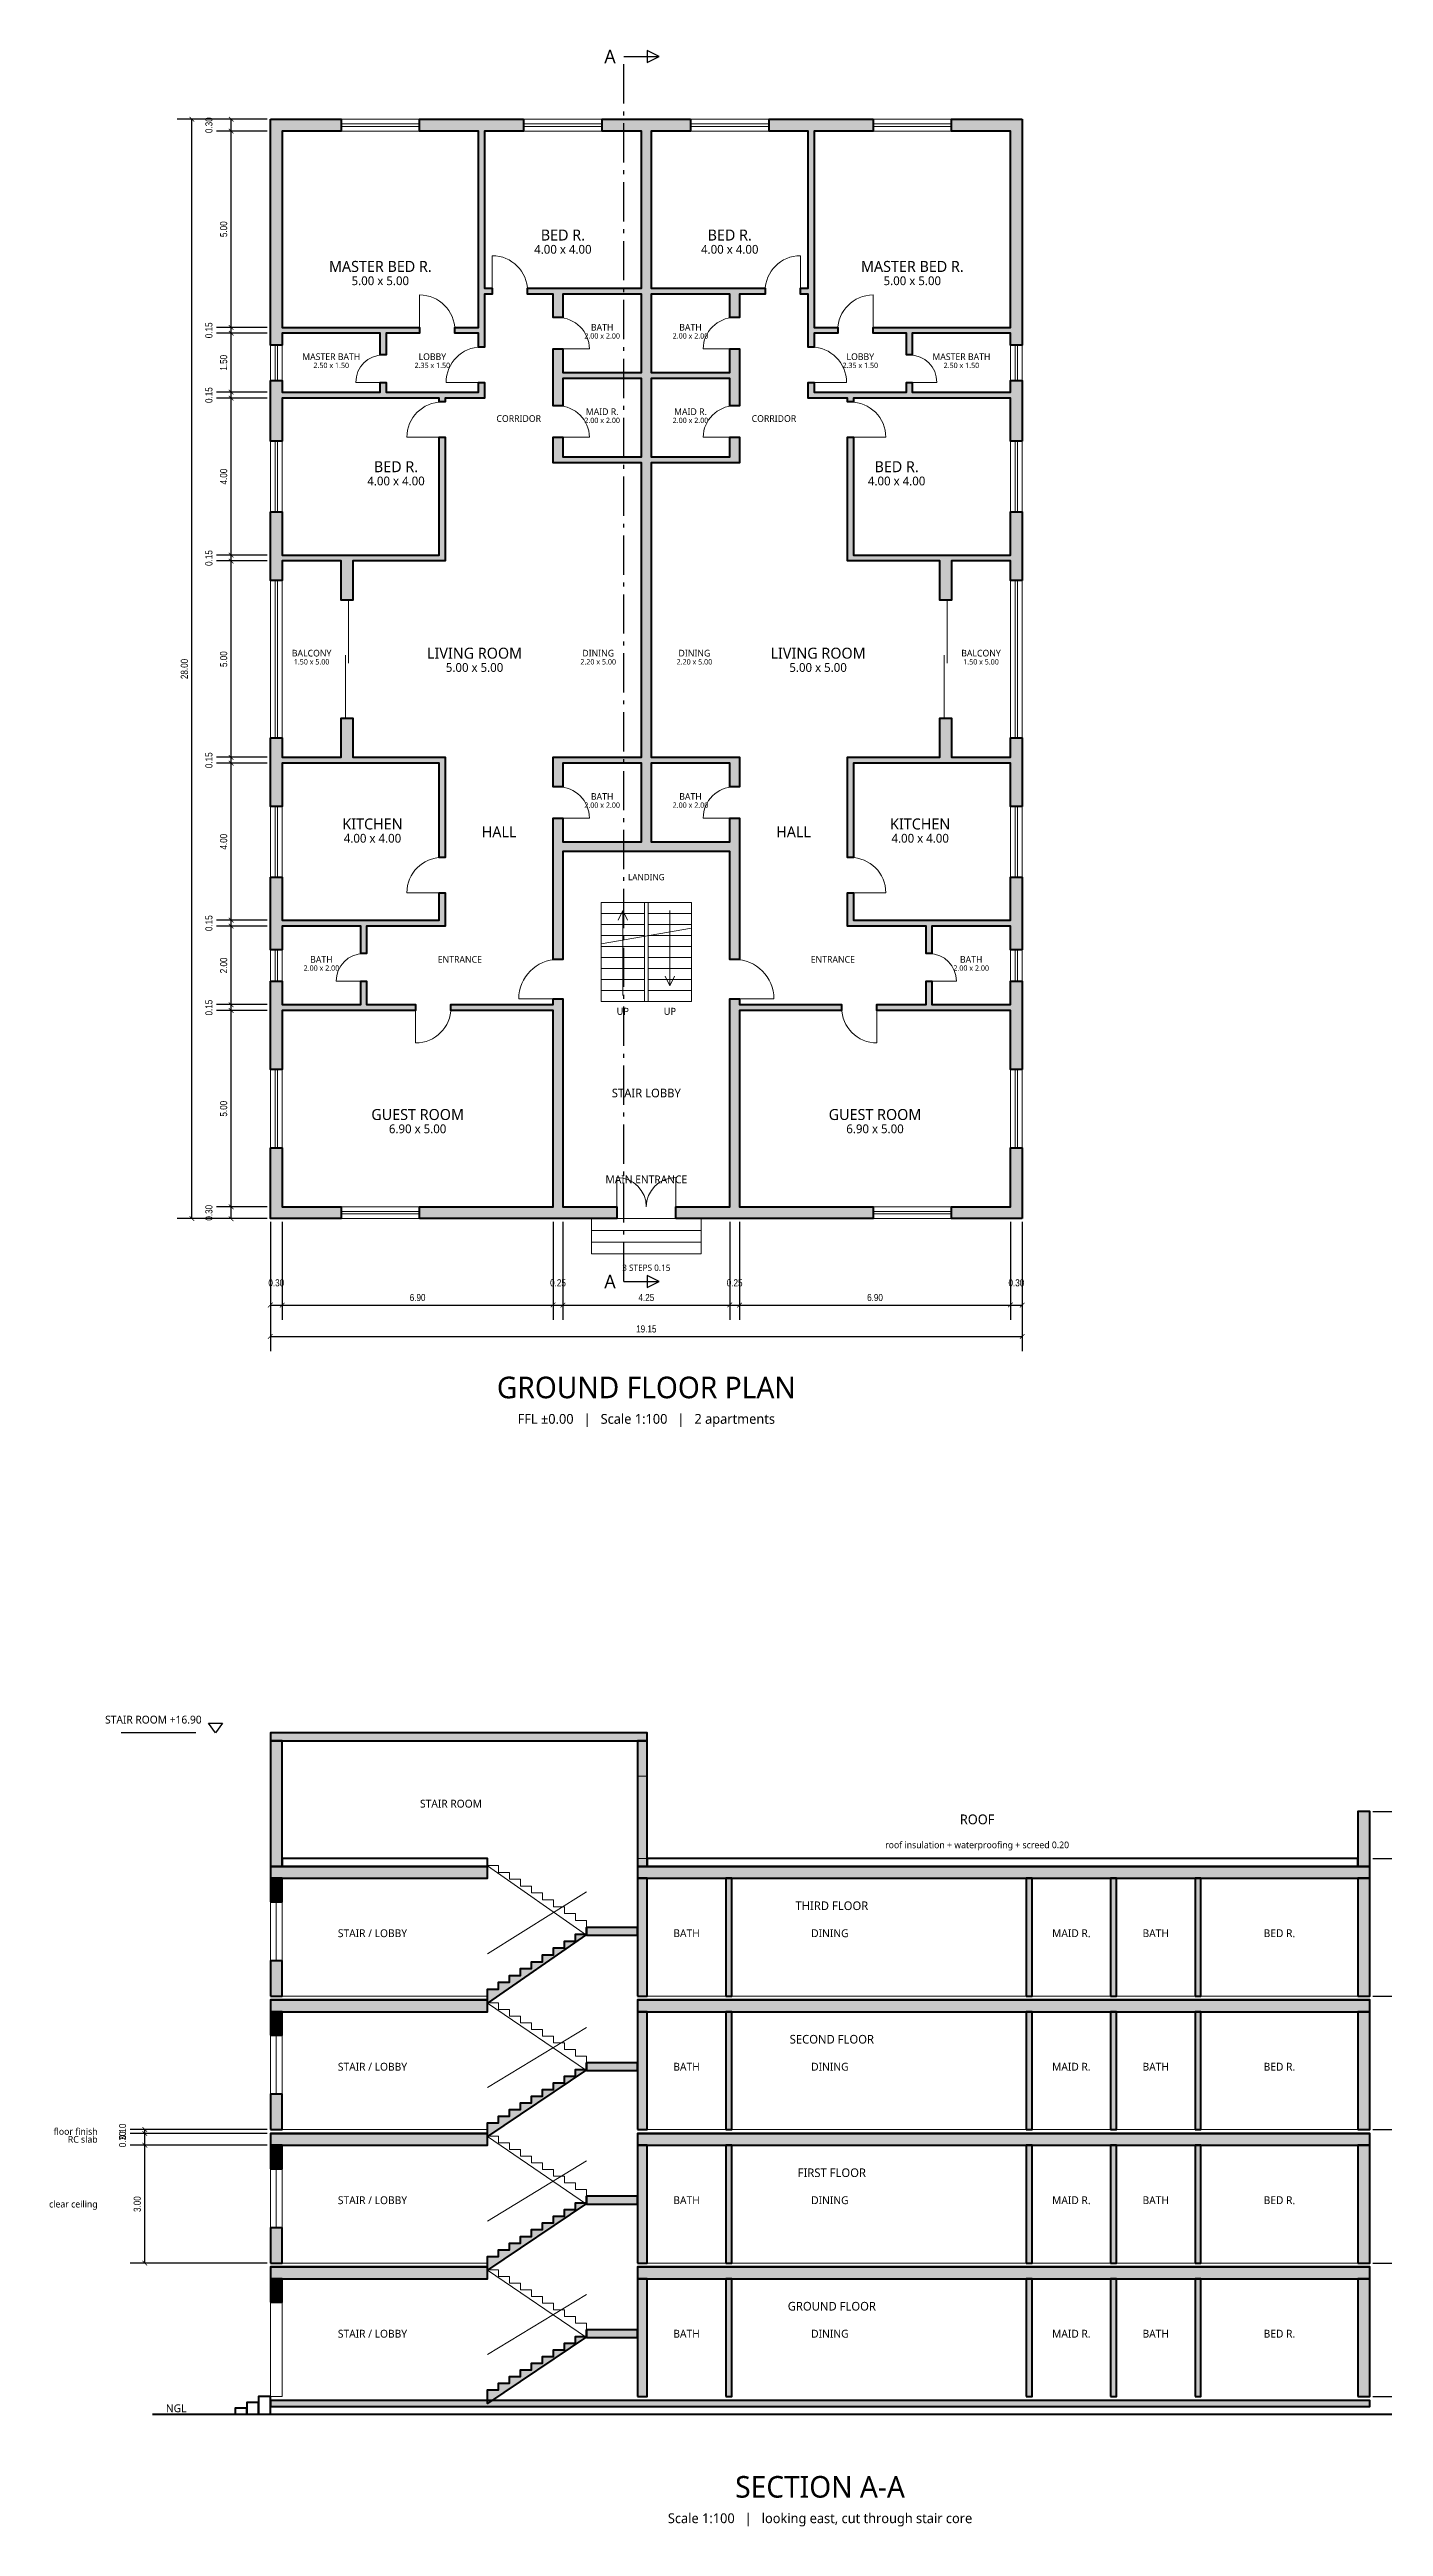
# Model space of a CAD drawing. Header units: metres. Extents: x -6 to 147, y -34 to 30.
# Drawn here: x -5.6 to 28.4, y -33.3 to 29.8 of the extents above; entities that cross this region are included whole.
import ezdxf
from ezdxf.enums import TextEntityAlignment as Align

# ---------------------------------------------------------------- set-up
doc = ezdxf.new("R2010")
doc.units = ezdxf.units.M
doc.linetypes.add('CENTER2', pattern=[1.4, 1, -0.2, 0, -0.2])
for name, color, linetype, lineweight in [('A-ANNO-DIMS', 1, 'Continuous', 18), ('A-ANNO-SYMB', 1, 'Continuous', 25), ('A-DOOR', 3, 'Continuous', 18), ('A-ELEV-GRND', 7, 'Continuous', 70), ('A-FLOR-STRS', 6, 'Continuous', 18), ('A-GLAZ', 4, 'Continuous', 18), ('A-SECT-BEYOND', 8, 'Continuous', 13), ('A-SECT-CUT', 7, 'Continuous', 50), ('A-WALL', 7, 'Continuous', 50), ('A-WALL-PATT', 8, 'Continuous', 0)]:
    doc.layers.add(name, color=color, linetype=linetype, lineweight=lineweight)
doc.layers.add('A-ANNO-LEVL', color=5, linetype='Continuous', lineweight=18, true_color=0x000000)
doc.layers.add('A-ANNO-TEXT', color=7, linetype='Continuous', lineweight=25, true_color=0x000000)
doc.styles.add('OpenSans', font='OpenSans-Regular.ttf')
doc.styles.add('OpenSansCondensed-Light', font='OpenSansCondensed-Light.ttf')
doc.dimstyles.new('EZDXF', dxfattribs={"dimtxt": 0.25, "dimasz": 0.175, "dimexe": 0.375, "dimexo": 0.125, "dimgap": 0.1, "dimtad": 1, "dimlfac": 100, "dimzin": 12, "dimdsep": 46, "dimtxsty": 'OpenSansCondensed-Light', "dimblk": 'ARCHTICK', "dimcen": 2.5, "dimazin": 3, "dimtfac": 0.5, "dimtmove": 2, "dimatfit": 3})

# ---------------------------------------------------------------- blocks, each defined once
blk = doc.blocks.new('_ARCHTICK')
at = {"color": 0, "linetype": 'BYBLOCK', "const_width": 0.15}
blk.add_lwpolyline([(-0.5, -0.5), (0.5, 0.5)], dxfattribs=at)

msp = doc.modelspace()

# ---------------------------------------------------------------- hatches: boundary and pattern name
at = {"layer": 'A-WALL-PATT'}
for points in [[(0, 28), (1.8, 28), (1.8, 27.7), (0.3, 27.7), (0.3, 22.7), (3.8, 22.7), (3.8, 22.55), (2.95, 22.55), (2.95, 22), (2.8, 22), (2.8, 22.55), (0.3, 22.55), (0.3, 22.25), (0, 22.25), (0, 28)], [(6.45, 28), (6.45, 27.7), (5.45, 27.7), (5.45, 23.7), (5.65, 23.7), (5.65, 23.55), (5.45, 23.55), (5.45, 22.2), (5.3, 22.2), (5.3, 22.55), (4.7, 22.55), (4.7, 22.7), (5.3, 22.7), (5.3, 27.7), (3.8, 27.7), (3.8, 28), (6.45, 28)], [(10.7, 28), (10.7, 27.7), (9.7, 27.7), (9.7, 23.7), (12.6, 23.7), (12.6, 23.55), (11.95, 23.55), (11.95, 22.95), (11.7, 22.95), (11.7, 23.55), (9.7, 23.55), (9.7, 21.55), (11.7, 21.55), (11.7, 22.15), (11.95, 22.15), (11.95, 20.7), (11.7, 20.7), (11.7, 21.4), (9.7, 21.4), (9.7, 19.4), (11.7, 19.4), (11.7, 19.9), (11.95, 19.9), (11.95, 19.25), (11.7, 19.25), (11.65, 19.25), (9.7, 19.25), (9.7, 16.95), (9.7, 16.9), (9.7, 16.75), (9.7, 16.7), (9.7, 11.75), (11.85, 11.75), (11.9, 11.75), (11.95, 11.75), (11.95, 11.6), (11.95, 11.55), (11.95, 11), (11.7, 11), (11.7, 11.6), (9.7, 11.6), (9.7, 9.6), (11.7, 9.6), (11.7, 10.2), (11.95, 10.2), (11.95, 7.65), (11.95, 7.6), (11.95, 7.45), (11.95, 7.4), (11.95, 6.6), (11.7, 6.6), (11.7, 9.35), (7.45, 9.35), (7.45, 6.6), (7.2, 6.6), (7.2, 7.4), (7.2, 7.45), (7.2, 7.6), (7.2, 7.65), (7.2, 10.2), (7.45, 10.2), (7.45, 9.6), (9.45, 9.6), (9.45, 11.6), (7.45, 11.6), (7.45, 11), (7.2, 11), (7.2, 11.55), (7.2, 11.6), (7.2, 11.75), (7.25, 11.75), (7.3, 11.75), (9.45, 11.75), (9.45, 16.7), (9.45, 16.75), (9.45, 16.9), (9.45, 16.95), (9.45, 19.25), (7.5, 19.25), (7.45, 19.25), (7.2, 19.25), (7.2, 19.9), (7.45, 19.9), (7.45, 19.4), (9.45, 19.4), (9.45, 21.4), (7.45, 21.4), (7.45, 20.7), (7.2, 20.7), (7.2, 22.15), (7.45, 22.15), (7.45, 21.55), (9.45, 21.55), (9.45, 23.55), (7.45, 23.55), (7.45, 22.95), (7.2, 22.95), (7.2, 23.55), (6.55, 23.55), (6.55, 23.7), (9.45, 23.7), (9.45, 27.7), (8.45, 27.7), (8.45, 28), (10.7, 28)], [(15.35, 28), (15.35, 27.7), (13.85, 27.7), (13.85, 22.7), (14.45, 22.7), (14.45, 22.55), (13.85, 22.55), (13.85, 22.2), (13.7, 22.2), (13.7, 23.55), (13.5, 23.55), (13.5, 23.7), (13.7, 23.7), (13.7, 27.7), (12.7, 27.7), (12.7, 28), (15.35, 28)], [(19.15, 28), (19.15, 22.25), (18.85, 22.25), (18.85, 22.55), (16.35, 22.55), (16.35, 22), (16.2, 22), (16.2, 22.55), (15.35, 22.55), (15.35, 22.7), (18.85, 22.7), (18.85, 27.7), (17.35, 27.7), (17.35, 28), (19.15, 28)], [(0, 21.35), (0.3, 21.35), (0.3, 21.05), (2.8, 21.05), (2.8, 21.3), (2.95, 21.3), (2.95, 21.05), (5.3, 21.05), (5.3, 21.3), (5.45, 21.3), (5.45, 20.9), (4.45, 20.9), (4.45, 20.8), (4.3, 20.8), (4.3, 20.9), (0.3, 20.9), (0.3, 19.8), (0, 19.8), (0, 21.35)], [(19.15, 19.8), (18.85, 19.8), (18.85, 20.9), (14.85, 20.9), (14.85, 20.8), (14.7, 20.8), (14.7, 20.9), (13.7, 20.9), (13.7, 21.3), (13.85, 21.3), (13.85, 21.05), (16.2, 21.05), (16.2, 21.3), (16.35, 21.3), (16.35, 21.05), (18.85, 21.05), (18.85, 21.35), (19.15, 21.35), (19.15, 19.8)], [(0, 18), (0.3, 18), (0.3, 16.9), (4.3, 16.9), (4.3, 19.9), (4.45, 19.9), (4.45, 16.95), (4.45, 16.9), (4.45, 16.75), (2.1, 16.75), (2.1, 15.75), (1.8, 15.75), (1.8, 16.75), (0.3, 16.75), (0.3, 16.25), (0, 16.25), (0, 18)], [(19.15, 16.25), (18.85, 16.25), (18.85, 16.75), (17.35, 16.75), (17.35, 15.75), (17.05, 15.75), (17.05, 16.75), (14.7, 16.75), (14.7, 16.9), (14.7, 16.95), (14.7, 19.9), (14.85, 19.9), (14.85, 16.9), (18.85, 16.9), (18.85, 18), (19.15, 18), (19.15, 16.25)], [(0, 12.25), (0.3, 12.25), (0.3, 11.75), (1.8, 11.75), (1.8, 12.75), (2.1, 12.75), (2.1, 11.75), (4.45, 11.75), (4.45, 11.6), (4.45, 11.55), (4.45, 9.2), (4.3, 9.2), (4.3, 11.6), (0.3, 11.6), (0.3, 10.5), (0, 10.5), (0, 12.25)], [(19.15, 10.5), (18.85, 10.5), (18.85, 11.6), (14.85, 11.6), (14.85, 9.2), (14.7, 9.2), (14.7, 11.55), (14.7, 11.6), (14.7, 11.75), (17.05, 11.75), (17.05, 12.75), (17.35, 12.75), (17.35, 11.75), (18.85, 11.75), (18.85, 12.25), (19.15, 12.25), (19.15, 10.5)], [(0, 8.7), (0.3, 8.7), (0.3, 7.6), (4.3, 7.6), (4.3, 8.3), (4.45, 8.3), (4.45, 7.65), (4.45, 7.6), (4.45, 7.45), (2.45, 7.45), (2.45, 6.75), (2.3, 6.75), (2.3, 7.45), (0.3, 7.45), (0.3, 6.85), (0, 6.85), (0, 8.7)], [(19.15, 6.85), (18.85, 6.85), (18.85, 7.45), (16.85, 7.45), (16.85, 6.75), (16.7, 6.75), (16.7, 7.45), (14.7, 7.45), (14.7, 7.6), (14.7, 7.65), (14.7, 8.3), (14.85, 8.3), (14.85, 7.6), (18.85, 7.6), (18.85, 8.7), (19.15, 8.7), (19.15, 6.85)], [(0, 6.05), (0.3, 6.05), (0.3, 5.45), (2.3, 5.45), (2.3, 6.05), (2.45, 6.05), (2.45, 5.45), (3.7, 5.45), (3.7, 5.3), (0.3, 5.3), (0.3, 3.8), (0, 3.8), (0, 6.05)], [(19.15, 3.8), (18.85, 3.8), (18.85, 5.3), (15.45, 5.3), (15.45, 5.45), (16.7, 5.45), (16.7, 6.05), (16.85, 6.05), (16.85, 5.45), (18.85, 5.45), (18.85, 6.05), (19.15, 6.05), (19.15, 3.8)], [(3.8, 0), (3.8, 0.3), (7.2, 0.3), (7.2, 5.3), (4.6, 5.3), (4.6, 5.45), (7.2, 5.45), (7.2, 5.6), (7.45, 5.6), (7.45, 0.3), (8.825, 0.3), (8.825, 0), (3.8, 0)], [(10.325, 0), (10.325, 0.3), (11.7, 0.3), (11.7, 5.6), (11.95, 5.6), (11.95, 5.45), (14.55, 5.45), (14.55, 5.3), (11.95, 5.3), (11.95, 0.3), (15.35, 0.3), (15.35, 0), (10.325, 0)], [(0, 1.8), (0.3, 1.8), (0.3, 0.3), (1.8, 0.3), (1.8, 0), (0, 0), (0, 1.8)], [(19.15, 0), (17.35, 0), (17.35, 0.3), (18.85, 0.3), (18.85, 1.8), (19.15, 1.8), (19.15, 0)], [(0, -13.3), (9.6, -13.3), (9.6, -13.1), (0, -13.1)], [(0, -16.5), (0.3, -16.5), (0.3, -13.3), (0, -13.3)], [(9.35, -16.5), (9.6, -16.5), (9.6, -13.3), (9.35, -13.3)], [(27.7, -16.5), (28, -16.5), (28, -15.1), (27.7, -15.1)], [(0, -16.8), (5.53, -16.8), (5.53, -16.5), (0, -16.5)], [(0, -17.4), (0.3, -17.4), (0.3, -16.8), (0, -16.8)], [(9.35, -16.8), (28, -16.8), (28, -16.5), (9.35, -16.5)], [(9.35, -19.8), (9.6, -19.8), (9.6, -16.8), (9.35, -16.8)], [(11.6, -19.8), (11.75, -19.8), (11.75, -16.8), (11.6, -16.8)], [(19.25, -19.8), (19.4, -19.8), (19.4, -16.8), (19.25, -16.8)], [(21.4, -19.8), (21.55, -19.8), (21.55, -16.8), (21.4, -16.8)], [(23.55, -19.8), (23.7, -19.8), (23.7, -16.8), (23.55, -16.8)], [(27.7, -19.8), (28, -19.8), (28, -16.8), (27.7, -16.8)], [(5.53, -19.8), (5.53, -19.625), (5.81, -19.625), (5.81, -19.45), (6.09, -19.45), (6.09, -19.275), (6.37, -19.275), (6.37, -19.1), (6.65, -19.1), (6.65, -18.925), (6.93, -18.925), (6.93, -18.75), (7.21, -18.75), (7.21, -18.575), (7.49, -18.575), (7.49, -18.4), (7.77, -18.4), (7.77, -18.225), (8.05, -18.225), (8.05, -18.05), (8.05, -18.05), (8.05, -18.233), (5.53, -19.983)], [(8.05, -18.25), (9.35, -18.25), (9.35, -18.05), (8.05, -18.05)], [(0, -19.8), (0.3, -19.8), (0.3, -18.9), (0, -18.9)], [(0, -20.2), (5.53, -20.2), (5.53, -19.9), (0, -19.9)], [(9.35, -20.2), (28, -20.2), (28, -19.9), (9.35, -19.9)], [(0, -20.8), (0.3, -20.8), (0.3, -20.2), (0, -20.2)], [(9.35, -23.2), (9.6, -23.2), (9.6, -20.2), (9.35, -20.2)], [(11.6, -23.2), (11.75, -23.2), (11.75, -20.2), (11.6, -20.2)], [(19.25, -23.2), (19.4, -23.2), (19.4, -20.2), (19.25, -20.2)], [(21.4, -23.2), (21.55, -23.2), (21.55, -20.2), (21.4, -20.2)], [(23.55, -23.2), (23.7, -23.2), (23.7, -20.2), (23.55, -20.2)], [(27.7, -23.2), (28, -23.2), (28, -20.2), (27.7, -20.2)], [(5.53, -23.2), (5.53, -23.03), (5.81, -23.03), (5.81, -22.86), (6.09, -22.86), (6.09, -22.69), (6.37, -22.69), (6.37, -22.52), (6.65, -22.52), (6.65, -22.35), (6.93, -22.35), (6.93, -22.18), (7.21, -22.18), (7.21, -22.01), (7.49, -22.01), (7.49, -21.84), (7.77, -21.84), (7.77, -21.67), (8.05, -21.67), (8.05, -21.5), (8.05, -21.5), (8.05, -21.681), (5.53, -23.381)], [(8.05, -21.7), (9.35, -21.7), (9.35, -21.5), (8.05, -21.5)], [(0, -23.2), (0.3, -23.2), (0.3, -22.3), (0, -22.3)], [(0, -23.6), (5.53, -23.6), (5.53, -23.3), (0, -23.3)], [(9.35, -23.6), (28, -23.6), (28, -23.3), (9.35, -23.3)], [(0, -24.2), (0.3, -24.2), (0.3, -23.6), (0, -23.6)], [(9.35, -26.6), (9.6, -26.6), (9.6, -23.6), (9.35, -23.6)], [(11.6, -26.6), (11.75, -26.6), (11.75, -23.6), (11.6, -23.6)], [(19.25, -26.6), (19.4, -26.6), (19.4, -23.6), (19.25, -23.6)], [(21.4, -26.6), (21.55, -26.6), (21.55, -23.6), (21.4, -23.6)], [(23.55, -26.6), (23.7, -26.6), (23.7, -23.6), (23.55, -23.6)], [(27.7, -26.6), (28, -26.6), (28, -23.6), (27.7, -23.6)], [(5.53, -26.6), (5.53, -26.43), (5.81, -26.43), (5.81, -26.26), (6.09, -26.26), (6.09, -26.09), (6.37, -26.09), (6.37, -25.92), (6.65, -25.92), (6.65, -25.75), (6.93, -25.75), (6.93, -25.58), (7.21, -25.58), (7.21, -25.41), (7.49, -25.41), (7.49, -25.24), (7.77, -25.24), (7.77, -25.07), (8.05, -25.07), (8.05, -24.9), (8.05, -24.9), (8.05, -25.081), (5.53, -26.781)], [(8.05, -25.1), (9.35, -25.1), (9.35, -24.9), (8.05, -24.9)], [(0, -26.6), (0.3, -26.6), (0.3, -25.7), (0, -25.7)], [(0, -27), (5.53, -27), (5.53, -26.7), (0, -26.7)], [(0, -27.6), (0.3, -27.6), (0.3, -27), (0, -27)], [(9.35, -27), (28, -27), (28, -26.7), (9.35, -26.7)], [(9.35, -30), (9.6, -30), (9.6, -27), (9.35, -27)], [(11.6, -30), (11.75, -30), (11.75, -27), (11.6, -27)], [(19.25, -30), (19.4, -30), (19.4, -27), (19.25, -27)], [(21.4, -30), (21.55, -30), (21.55, -27), (21.4, -27)], [(23.55, -30), (23.7, -30), (23.7, -27), (23.55, -27)], [(27.7, -30), (28, -30), (28, -27), (27.7, -27)], [(5.53, -30), (5.53, -29.83), (5.81, -29.83), (5.81, -29.66), (6.09, -29.66), (6.09, -29.49), (6.37, -29.49), (6.37, -29.32), (6.65, -29.32), (6.65, -29.15), (6.93, -29.15), (6.93, -28.98), (7.21, -28.98), (7.21, -28.81), (7.49, -28.81), (7.49, -28.64), (7.77, -28.64), (7.77, -28.47), (8.05, -28.47), (8.05, -28.3), (8.05, -28.3), (8.05, -28.481), (5.53, -30.181)], [(8.05, -28.5), (9.35, -28.5), (9.35, -28.3), (8.05, -28.3)], [(0, -30.25), (28, -30.25), (28, -30.1), (0, -30.1)]]:
    msp.add_hatch(color=8, dxfattribs=at).paths.add_polyline_path(points)

# ---------------------------------------------------------------- linework, layer by layer
at = {"layer": 'A-ANNO-SYMB', "linetype": 'CENTER2'}
msp.add_line((9, -1.6), (9, 29.6), dxfattribs=at)
at = {"layer": 'A-ANNO-SYMB'}
msp.add_line((-1.9, -13.1), (-3.8, -13.1), dxfattribs=at)
for points in [[(9.9, 29.6), (9.6, 29.75), (9.6, 29.45)], [(9.9, -1.6), (9.6, -1.45), (9.6, -1.75)], [(-1.4, -13.1), (-1.58, -12.85), (-1.22, -12.85)]]:
    msp.add_lwpolyline(points, close=True, dxfattribs=at)
for points in [[(9, 29.6), (9.9, 29.6)], [(9, -1.6), (9.9, -1.6)]]:
    msp.add_lwpolyline(points, dxfattribs=at)
at = {"layer": 'A-DOOR'}
for p, q in [((5.65, 23.625), (5.65, 24.525)), ((13.5, 23.625), (13.5, 24.525)), ((3.8, 22.625), (3.8, 23.525)), ((15.35, 22.625), (15.35, 23.525)), ((7.325, 22.15), (8.125, 22.15)), ((11.825, 22.15), (11.025, 22.15)), ((2.875, 21.3), (2.175, 21.3)), ((5.375, 21.3), (4.475, 21.3)), ((13.775, 21.3), (14.675, 21.3)), ((16.275, 21.3), (16.975, 21.3)), ((4.375, 19.9), (3.475, 19.9)), ((7.325, 19.9), (8.125, 19.9)), ((11.825, 19.9), (11.025, 19.9)), ((14.775, 19.9), (15.675, 19.9)), ((1.99, 14.15), (1.99, 15.75)), ((17.24, 14.15), (17.24, 15.75)), ((1.91, 12.75), (1.91, 14.35)), ((17.16, 12.75), (17.16, 14.35)), ((7.325, 10.2), (8.125, 10.2)), ((11.825, 10.2), (11.025, 10.2)), ((4.375, 8.3), (3.475, 8.3)), ((14.775, 8.3), (15.675, 8.3)), ((2.375, 6.05), (1.675, 6.05)), ((16.775, 6.05), (17.475, 6.05)), ((3.7, 5.375), (3.7, 4.475)), ((7.325, 5.6), (6.325, 5.6)), ((11.825, 5.6), (12.825, 5.6)), ((15.45, 5.375), (15.45, 4.475)), ((8.825, 0.3), (8.825, 1.05)), ((10.325, 0.3), (10.325, 1.05))]:
    msp.add_line(p, q, dxfattribs=at)
for points in [[(9.35, -16.3), (9.6, -16.3), (9.6, -14.2), (9.35, -14.2)], [(0, -30), (0.3, -30), (0.3, -27.6), (0, -27.6)]]:
    msp.add_lwpolyline(points, close=True, dxfattribs=at)
for centre, radius, start, end in [((5.65, 23.625), 0.9, 0, 90), ((13.5, 23.625), 0.9, 90, 180), ((3.8, 22.625), 0.9, 0, 90), ((15.35, 22.625), 0.9, 90, 180), ((7.325, 22.15), 0.8, 0, 90), ((11.825, 22.15), 0.8, 90, 180), ((5.375, 21.3), 0.9, 90, 180), ((13.775, 21.3), 0.9, 0, 90), ((2.875, 21.3), 0.7, 90, 180), ((16.275, 21.3), 0.7, 0, 90), ((4.375, 19.9), 0.9, 90, 180), ((7.325, 19.9), 0.8, 0, 90), ((11.825, 19.9), 0.8, 90, 180), ((14.775, 19.9), 0.9, 0, 90), ((7.325, 10.2), 0.8, 0, 90), ((11.825, 10.2), 0.8, 90, 180), ((4.375, 8.3), 0.9, 90, 180), ((14.775, 8.3), 0.9, 0, 90), ((2.375, 6.05), 0.7, 90, 180), ((7.325, 5.6), 1, 90, 180), ((11.825, 5.6), 1, 0, 90), ((16.775, 6.05), 0.7, 0, 90), ((3.7, 5.375), 0.9, 270, 0), ((15.45, 5.375), 0.9, 180, 270), ((8.825, 0.3), 0.75, 0, 90), ((10.325, 0.3), 0.75, 90, 180)]:
    msp.add_arc(centre, radius, start, end, dxfattribs=at)
at = {"layer": 'A-ELEV-GRND'}
msp.add_line((-3, -30.45), (31, -30.45), dxfattribs=at)
at = {"layer": 'A-FLOR-STRS'}
for p, q in [((8.425, 8.05), (9.525, 8.05)), ((8.425, 8.05), (10.725, 8.05)), ((8.425, 7.77), (9.525, 7.77)), ((8.975, 5.68), (8.975, 7.85)), ((9.625, 8.05), (10.725, 8.05)), ((9.625, 7.77), (10.725, 7.77)), ((10.175, 7.85), (10.175, 5.93)), ((8.425, 7.49), (9.525, 7.49)), ((8.425, 7), (10.725, 7.4)), ((8.425, 7.21), (9.525, 7.21)), ((9.625, 7.49), (10.725, 7.49)), ((9.625, 7.21), (10.725, 7.21)), ((8.425, 6.93), (9.525, 6.93)), ((8.425, 6.65), (9.525, 6.65)), ((8.425, 6.37), (9.525, 6.37)), ((9.625, 6.93), (10.725, 6.93)), ((9.625, 6.65), (10.725, 6.65)), ((9.625, 6.37), (10.725, 6.37)), ((8.425, 6.09), (9.525, 6.09)), ((8.425, 5.81), (9.525, 5.81)), ((9.625, 6.09), (10.725, 6.09)), ((9.625, 5.81), (10.725, 5.81)), ((8.425, 5.53), (9.525, 5.53)), ((9.625, 5.53), (10.725, 5.53)), ((8.175, 0), (10.975, 0)), ((8.175, 0), (8.175, -0.9)), ((10.975, 0), (10.975, -0.9)), ((8.175, -0.3), (10.975, -0.3)), ((8.175, -0.6), (10.975, -0.6)), ((8.175, -0.9), (10.975, -0.9))]:
    msp.add_line(p, q, dxfattribs=at)
for points in [[(8.425, 5.53), (9.525, 5.53), (9.525, 8.05), (8.425, 8.05)], [(9.525, 5.53), (9.625, 5.53), (9.625, 8.05), (9.525, 8.05)], [(9.625, 5.53), (10.725, 5.53), (10.725, 8.05), (9.625, 8.05)]]:
    msp.add_lwpolyline(points, close=True, dxfattribs=at)
for points in [[(8.855, 7.6), (8.975, 7.85), (9.095, 7.6)], [(10.055, 6.18), (10.175, 5.93), (10.295, 6.18)]]:
    msp.add_lwpolyline(points, dxfattribs=at)
at = {"layer": 'A-GLAZ'}
for p, q in [((1.8, 27.88), (3.8, 27.88)), ((1.8, 27.82), (3.8, 27.82)), ((6.45, 27.88), (8.45, 27.88)), ((6.45, 27.82), (8.45, 27.82)), ((10.7, 27.88), (12.7, 27.88)), ((10.7, 27.82), (12.7, 27.82)), ((15.35, 27.88), (17.35, 27.88)), ((15.35, 27.82), (17.35, 27.82)), ((0.12, 21.35), (0.12, 22.25)), ((0.18, 21.35), (0.18, 22.25)), ((18.97, 21.35), (18.97, 22.25)), ((19.03, 21.35), (19.03, 22.25)), ((0.12, 18), (0.12, 19.8)), ((0.18, 18), (0.18, 19.8)), ((18.97, 18), (18.97, 19.8)), ((19.03, 18), (19.03, 19.8)), ((0.12, 12.25), (0.12, 16.25)), ((0.18, 12.25), (0.18, 16.25)), ((18.97, 12.25), (18.97, 16.25)), ((19.03, 12.25), (19.03, 16.25)), ((0.12, 8.7), (0.12, 10.5)), ((0.18, 8.7), (0.18, 10.5)), ((18.97, 8.7), (18.97, 10.5)), ((19.03, 8.7), (19.03, 10.5)), ((0.12, 6.05), (0.12, 6.85)), ((0.18, 6.05), (0.18, 6.85)), ((18.97, 6.05), (18.97, 6.85)), ((19.03, 6.05), (19.03, 6.85)), ((0.12, 1.8), (0.12, 3.8)), ((0.18, 1.8), (0.18, 3.8)), ((18.97, 1.8), (18.97, 3.8)), ((19.03, 1.8), (19.03, 3.8)), ((1.8, 0.18), (3.8, 0.18)), ((1.8, 0.12), (3.8, 0.12)), ((15.35, 0.18), (17.35, 0.18)), ((15.35, 0.12), (17.35, 0.12)), ((0.15, -18.9), (0.15, -17.4)), ((0.15, -22.3), (0.15, -20.8)), ((0.15, -25.7), (0.15, -24.2))]:
    msp.add_line(p, q, dxfattribs=at)
for points in [[(1.8, 27.7), (3.8, 27.7), (3.8, 28), (1.8, 28)], [(6.45, 27.7), (8.45, 27.7), (8.45, 28), (6.45, 28)], [(10.7, 27.7), (12.7, 27.7), (12.7, 28), (10.7, 28)], [(15.35, 27.7), (17.35, 27.7), (17.35, 28), (15.35, 28)], [(0, 21.35), (0.3, 21.35), (0.3, 22.25), (0, 22.25)], [(18.85, 21.35), (19.15, 21.35), (19.15, 22.25), (18.85, 22.25)], [(0, 18), (0.3, 18), (0.3, 19.8), (0, 19.8)], [(18.85, 18), (19.15, 18), (19.15, 19.8), (18.85, 19.8)], [(0, 12.25), (0.3, 12.25), (0.3, 16.25), (0, 16.25)], [(18.85, 12.25), (19.15, 12.25), (19.15, 16.25), (18.85, 16.25)], [(0, 8.7), (0.3, 8.7), (0.3, 10.5), (0, 10.5)], [(18.85, 8.7), (19.15, 8.7), (19.15, 10.5), (18.85, 10.5)], [(0, 6.05), (0.3, 6.05), (0.3, 6.85), (0, 6.85)], [(18.85, 6.05), (19.15, 6.05), (19.15, 6.85), (18.85, 6.85)], [(0, 1.8), (0.3, 1.8), (0.3, 3.8), (0, 3.8)], [(18.85, 1.8), (19.15, 1.8), (19.15, 3.8), (18.85, 3.8)], [(1.8, 0), (3.8, 0), (3.8, 0.3), (1.8, 0.3)], [(15.35, 0), (17.35, 0), (17.35, 0.3), (15.35, 0.3)], [(0, -18.9), (0.3, -18.9), (0.3, -17.4), (0, -17.4)], [(0, -22.3), (0.3, -22.3), (0.3, -20.8), (0, -20.8)], [(0, -25.7), (0.3, -25.7), (0.3, -24.2), (0, -24.2)]]:
    msp.add_lwpolyline(points, close=True, dxfattribs=at)
at = {"layer": 'A-SECT-BEYOND'}
for p, q in [((8.05, -18.25), (5.53, -16.483)), ((5.53, -18.725), (8.05, -17.15)), ((0, -19.8), (5.53, -19.8)), ((8.05, -21.7), (5.53, -19.981)), ((9.35, -19.8), (28, -19.8)), ((5.53, -22.13), (8.05, -20.6)), ((0, -23.2), (5.53, -23.2)), ((9.35, -23.2), (28, -23.2)), ((8.05, -25.1), (5.53, -23.381)), ((5.53, -25.53), (8.05, -24)), ((0, -26.6), (5.53, -26.6)), ((8.05, -28.5), (5.53, -26.781)), ((9.35, -26.6), (28, -26.6)), ((5.53, -28.93), (8.05, -27.4))]:
    msp.add_line(p, q, dxfattribs=at)
for points in [[(8.05, -18.05), (8.05, -17.875), (7.77, -17.875), (7.77, -17.7), (7.49, -17.7), (7.49, -17.525), (7.21, -17.525), (7.21, -17.35), (6.93, -17.35), (6.93, -17.175), (6.65, -17.175), (6.65, -17), (6.37, -17), (6.37, -16.825), (6.09, -16.825), (6.09, -16.65), (5.81, -16.65), (5.81, -16.475), (5.53, -16.475), (5.53, -16.3), (5.53, -16.3)], [(8.05, -21.5), (8.05, -21.33), (7.77, -21.33), (7.77, -21.16), (7.49, -21.16), (7.49, -20.99), (7.21, -20.99), (7.21, -20.82), (6.93, -20.82), (6.93, -20.65), (6.65, -20.65), (6.65, -20.48), (6.37, -20.48), (6.37, -20.31), (6.09, -20.31), (6.09, -20.14), (5.81, -20.14), (5.81, -19.97), (5.53, -19.97), (5.53, -19.8), (5.53, -19.8)], [(8.05, -24.9), (8.05, -24.73), (7.77, -24.73), (7.77, -24.56), (7.49, -24.56), (7.49, -24.39), (7.21, -24.39), (7.21, -24.22), (6.93, -24.22), (6.93, -24.05), (6.65, -24.05), (6.65, -23.88), (6.37, -23.88), (6.37, -23.71), (6.09, -23.71), (6.09, -23.54), (5.81, -23.54), (5.81, -23.37), (5.53, -23.37), (5.53, -23.2), (5.53, -23.2)], [(8.05, -28.3), (8.05, -28.13), (7.77, -28.13), (7.77, -27.96), (7.49, -27.96), (7.49, -27.79), (7.21, -27.79), (7.21, -27.62), (6.93, -27.62), (6.93, -27.45), (6.65, -27.45), (6.65, -27.28), (6.37, -27.28), (6.37, -27.11), (6.09, -27.11), (6.09, -26.94), (5.81, -26.94), (5.81, -26.77), (5.53, -26.77), (5.53, -26.6), (5.53, -26.6)]]:
    msp.add_lwpolyline(points, dxfattribs=at)
at = {"layer": 'A-SECT-CUT'}
for p, q in [((0, -19.9), (5.53, -19.9)), ((9.35, -19.9), (28, -19.9)), ((0, -23.3), (5.53, -23.3)), ((9.35, -23.3), (28, -23.3)), ((0, -26.7), (5.53, -26.7)), ((9.35, -26.7), (28, -26.7))]:
    msp.add_line(p, q, dxfattribs=at)
for points in [[(0, -13.3), (9.6, -13.3), (9.6, -13.1), (0, -13.1)], [(0, -16.5), (0.3, -16.5), (0.3, -13.3), (0, -13.3)], [(9.35, -16.5), (9.6, -16.5), (9.6, -13.3), (9.35, -13.3)], [(27.7, -16.5), (28, -16.5), (28, -15.1), (27.7, -15.1)], [(0.3, -16.5), (5.53, -16.5), (5.53, -16.3), (0.3, -16.3)], [(9.6, -16.5), (27.7, -16.5), (27.7, -16.3), (9.6, -16.3)], [(0, -16.8), (5.53, -16.8), (5.53, -16.5), (0, -16.5)], [(0, -17.4), (0.3, -17.4), (0.3, -16.8), (0, -16.8)], [(9.35, -16.8), (28, -16.8), (28, -16.5), (9.35, -16.5)], [(9.35, -19.8), (9.6, -19.8), (9.6, -16.8), (9.35, -16.8)], [(11.6, -19.8), (11.75, -19.8), (11.75, -16.8), (11.6, -16.8)], [(19.25, -19.8), (19.4, -19.8), (19.4, -16.8), (19.25, -16.8)], [(21.4, -19.8), (21.55, -19.8), (21.55, -16.8), (21.4, -16.8)], [(23.55, -19.8), (23.7, -19.8), (23.7, -16.8), (23.55, -16.8)], [(27.7, -19.8), (28, -19.8), (28, -16.8), (27.7, -16.8)], [(5.53, -19.8), (5.53, -19.625), (5.81, -19.625), (5.81, -19.45), (6.09, -19.45), (6.09, -19.275), (6.37, -19.275), (6.37, -19.1), (6.65, -19.1), (6.65, -18.925), (6.93, -18.925), (6.93, -18.75), (7.21, -18.75), (7.21, -18.575), (7.49, -18.575), (7.49, -18.4), (7.77, -18.4), (7.77, -18.225), (8.05, -18.225), (8.05, -18.05), (8.05, -18.05), (8.05, -18.233), (5.53, -19.983)], [(8.05, -18.25), (9.35, -18.25), (9.35, -18.05), (8.05, -18.05)], [(0, -19.8), (0.3, -19.8), (0.3, -18.9), (0, -18.9)], [(0, -20.2), (5.53, -20.2), (5.53, -19.9), (0, -19.9)], [(9.35, -20.2), (28, -20.2), (28, -19.9), (9.35, -19.9)], [(0, -20.8), (0.3, -20.8), (0.3, -20.2), (0, -20.2)], [(9.35, -23.2), (9.6, -23.2), (9.6, -20.2), (9.35, -20.2)], [(11.6, -23.2), (11.75, -23.2), (11.75, -20.2), (11.6, -20.2)], [(19.25, -23.2), (19.4, -23.2), (19.4, -20.2), (19.25, -20.2)], [(21.4, -23.2), (21.55, -23.2), (21.55, -20.2), (21.4, -20.2)], [(23.55, -23.2), (23.7, -23.2), (23.7, -20.2), (23.55, -20.2)], [(27.7, -23.2), (28, -23.2), (28, -20.2), (27.7, -20.2)], [(5.53, -23.2), (5.53, -23.03), (5.81, -23.03), (5.81, -22.86), (6.09, -22.86), (6.09, -22.69), (6.37, -22.69), (6.37, -22.52), (6.65, -22.52), (6.65, -22.35), (6.93, -22.35), (6.93, -22.18), (7.21, -22.18), (7.21, -22.01), (7.49, -22.01), (7.49, -21.84), (7.77, -21.84), (7.77, -21.67), (8.05, -21.67), (8.05, -21.5), (8.05, -21.5), (8.05, -21.681), (5.53, -23.381)], [(8.05, -21.7), (9.35, -21.7), (9.35, -21.5), (8.05, -21.5)], [(0, -23.2), (0.3, -23.2), (0.3, -22.3), (0, -22.3)], [(0, -23.6), (5.53, -23.6), (5.53, -23.3), (0, -23.3)], [(9.35, -23.6), (28, -23.6), (28, -23.3), (9.35, -23.3)], [(0, -24.2), (0.3, -24.2), (0.3, -23.6), (0, -23.6)], [(9.35, -26.6), (9.6, -26.6), (9.6, -23.6), (9.35, -23.6)], [(11.6, -26.6), (11.75, -26.6), (11.75, -23.6), (11.6, -23.6)], [(19.25, -26.6), (19.4, -26.6), (19.4, -23.6), (19.25, -23.6)], [(21.4, -26.6), (21.55, -26.6), (21.55, -23.6), (21.4, -23.6)], [(23.55, -26.6), (23.7, -26.6), (23.7, -23.6), (23.55, -23.6)], [(27.7, -26.6), (28, -26.6), (28, -23.6), (27.7, -23.6)], [(5.53, -26.6), (5.53, -26.43), (5.81, -26.43), (5.81, -26.26), (6.09, -26.26), (6.09, -26.09), (6.37, -26.09), (6.37, -25.92), (6.65, -25.92), (6.65, -25.75), (6.93, -25.75), (6.93, -25.58), (7.21, -25.58), (7.21, -25.41), (7.49, -25.41), (7.49, -25.24), (7.77, -25.24), (7.77, -25.07), (8.05, -25.07), (8.05, -24.9), (8.05, -24.9), (8.05, -25.081), (5.53, -26.781)], [(8.05, -25.1), (9.35, -25.1), (9.35, -24.9), (8.05, -24.9)], [(0, -26.6), (0.3, -26.6), (0.3, -25.7), (0, -25.7)], [(0, -27), (5.53, -27), (5.53, -26.7), (0, -26.7)], [(0, -27.6), (0.3, -27.6), (0.3, -27), (0, -27)], [(9.35, -27), (28, -27), (28, -26.7), (9.35, -26.7)], [(9.35, -30), (9.6, -30), (9.6, -27), (9.35, -27)], [(11.6, -30), (11.75, -30), (11.75, -27), (11.6, -27)], [(19.25, -30), (19.4, -30), (19.4, -27), (19.25, -27)], [(21.4, -30), (21.55, -30), (21.55, -27), (21.4, -27)], [(23.55, -30), (23.7, -30), (23.7, -27), (23.55, -27)], [(27.7, -30), (28, -30), (28, -27), (27.7, -27)], [(5.53, -30), (5.53, -29.83), (5.81, -29.83), (5.81, -29.66), (6.09, -29.66), (6.09, -29.49), (6.37, -29.49), (6.37, -29.32), (6.65, -29.32), (6.65, -29.15), (6.93, -29.15), (6.93, -28.98), (7.21, -28.98), (7.21, -28.81), (7.49, -28.81), (7.49, -28.64), (7.77, -28.64), (7.77, -28.47), (8.05, -28.47), (8.05, -28.3), (8.05, -28.3), (8.05, -28.481), (5.53, -30.181)], [(8.05, -28.5), (9.35, -28.5), (9.35, -28.3), (8.05, -28.3)], [(-0.6, -30.45), (-0.3, -30.45), (-0.3, -30.15), (-0.6, -30.15)], [(-0.3, -30.45), (0, -30.45), (0, -30), (-0.3, -30)], [(0, -30.25), (28, -30.25), (28, -30.1), (0, -30.1)], [(-0.9, -30.45), (-0.6, -30.45), (-0.6, -30.3), (-0.9, -30.3)]]:
    msp.add_lwpolyline(points, close=True, dxfattribs=at)
at = {"layer": 'A-WALL'}
for points in [[(0, 28), (1.8, 28), (1.8, 27.7), (0.3, 27.7), (0.3, 22.7), (3.8, 22.7), (3.8, 22.55), (2.95, 22.55), (2.95, 22), (2.8, 22), (2.8, 22.55), (0.3, 22.55), (0.3, 22.25), (0, 22.25), (0, 28)], [(6.45, 28), (6.45, 27.7), (5.45, 27.7), (5.45, 23.7), (5.65, 23.7), (5.65, 23.55), (5.45, 23.55), (5.45, 22.2), (5.3, 22.2), (5.3, 22.55), (4.7, 22.55), (4.7, 22.7), (5.3, 22.7), (5.3, 27.7), (3.8, 27.7), (3.8, 28), (6.45, 28)], [(10.7, 28), (10.7, 27.7), (9.7, 27.7), (9.7, 23.7), (12.6, 23.7), (12.6, 23.55), (11.95, 23.55), (11.95, 22.95), (11.7, 22.95), (11.7, 23.55), (9.7, 23.55), (9.7, 21.55), (11.7, 21.55), (11.7, 22.15), (11.95, 22.15), (11.95, 20.7), (11.7, 20.7), (11.7, 21.4), (9.7, 21.4), (9.7, 19.4), (11.7, 19.4), (11.7, 19.9), (11.95, 19.9), (11.95, 19.25), (11.7, 19.25), (11.65, 19.25), (9.7, 19.25), (9.7, 16.95), (9.7, 16.9), (9.7, 16.75), (9.7, 16.7), (9.7, 11.75), (11.85, 11.75), (11.9, 11.75), (11.95, 11.75), (11.95, 11.6), (11.95, 11.55), (11.95, 11), (11.7, 11), (11.7, 11.6), (9.7, 11.6), (9.7, 9.6), (11.7, 9.6), (11.7, 10.2), (11.95, 10.2), (11.95, 7.65), (11.95, 7.6), (11.95, 7.45), (11.95, 7.4), (11.95, 6.6), (11.7, 6.6), (11.7, 9.35), (7.45, 9.35), (7.45, 6.6), (7.2, 6.6), (7.2, 7.4), (7.2, 7.45), (7.2, 7.6), (7.2, 7.65), (7.2, 10.2), (7.45, 10.2), (7.45, 9.6), (9.45, 9.6), (9.45, 11.6), (7.45, 11.6), (7.45, 11), (7.2, 11), (7.2, 11.55), (7.2, 11.6), (7.2, 11.75), (7.25, 11.75), (7.3, 11.75), (9.45, 11.75), (9.45, 16.7), (9.45, 16.75), (9.45, 16.9), (9.45, 16.95), (9.45, 19.25), (7.5, 19.25), (7.45, 19.25), (7.2, 19.25), (7.2, 19.9), (7.45, 19.9), (7.45, 19.4), (9.45, 19.4), (9.45, 21.4), (7.45, 21.4), (7.45, 20.7), (7.2, 20.7), (7.2, 22.15), (7.45, 22.15), (7.45, 21.55), (9.45, 21.55), (9.45, 23.55), (7.45, 23.55), (7.45, 22.95), (7.2, 22.95), (7.2, 23.55), (6.55, 23.55), (6.55, 23.7), (9.45, 23.7), (9.45, 27.7), (8.45, 27.7), (8.45, 28), (10.7, 28)], [(15.35, 28), (15.35, 27.7), (13.85, 27.7), (13.85, 22.7), (14.45, 22.7), (14.45, 22.55), (13.85, 22.55), (13.85, 22.2), (13.7, 22.2), (13.7, 23.55), (13.5, 23.55), (13.5, 23.7), (13.7, 23.7), (13.7, 27.7), (12.7, 27.7), (12.7, 28), (15.35, 28)], [(19.15, 28), (19.15, 22.25), (18.85, 22.25), (18.85, 22.55), (16.35, 22.55), (16.35, 22), (16.2, 22), (16.2, 22.55), (15.35, 22.55), (15.35, 22.7), (18.85, 22.7), (18.85, 27.7), (17.35, 27.7), (17.35, 28), (19.15, 28)], [(0, 21.35), (0.3, 21.35), (0.3, 21.05), (2.8, 21.05), (2.8, 21.3), (2.95, 21.3), (2.95, 21.05), (5.3, 21.05), (5.3, 21.3), (5.45, 21.3), (5.45, 20.9), (4.45, 20.9), (4.45, 20.8), (4.3, 20.8), (4.3, 20.9), (0.3, 20.9), (0.3, 19.8), (0, 19.8), (0, 21.35)], [(19.15, 19.8), (18.85, 19.8), (18.85, 20.9), (14.85, 20.9), (14.85, 20.8), (14.7, 20.8), (14.7, 20.9), (13.7, 20.9), (13.7, 21.3), (13.85, 21.3), (13.85, 21.05), (16.2, 21.05), (16.2, 21.3), (16.35, 21.3), (16.35, 21.05), (18.85, 21.05), (18.85, 21.35), (19.15, 21.35), (19.15, 19.8)], [(0, 18), (0.3, 18), (0.3, 16.9), (4.3, 16.9), (4.3, 19.9), (4.45, 19.9), (4.45, 16.95), (4.45, 16.9), (4.45, 16.75), (2.1, 16.75), (2.1, 15.75), (1.8, 15.75), (1.8, 16.75), (0.3, 16.75), (0.3, 16.25), (0, 16.25), (0, 18)], [(19.15, 16.25), (18.85, 16.25), (18.85, 16.75), (17.35, 16.75), (17.35, 15.75), (17.05, 15.75), (17.05, 16.75), (14.7, 16.75), (14.7, 16.9), (14.7, 16.95), (14.7, 19.9), (14.85, 19.9), (14.85, 16.9), (18.85, 16.9), (18.85, 18), (19.15, 18), (19.15, 16.25)], [(0, 12.25), (0.3, 12.25), (0.3, 11.75), (1.8, 11.75), (1.8, 12.75), (2.1, 12.75), (2.1, 11.75), (4.45, 11.75), (4.45, 11.6), (4.45, 11.55), (4.45, 9.2), (4.3, 9.2), (4.3, 11.6), (0.3, 11.6), (0.3, 10.5), (0, 10.5), (0, 12.25)], [(19.15, 10.5), (18.85, 10.5), (18.85, 11.6), (14.85, 11.6), (14.85, 9.2), (14.7, 9.2), (14.7, 11.55), (14.7, 11.6), (14.7, 11.75), (17.05, 11.75), (17.05, 12.75), (17.35, 12.75), (17.35, 11.75), (18.85, 11.75), (18.85, 12.25), (19.15, 12.25), (19.15, 10.5)], [(0, 8.7), (0.3, 8.7), (0.3, 7.6), (4.3, 7.6), (4.3, 8.3), (4.45, 8.3), (4.45, 7.65), (4.45, 7.6), (4.45, 7.45), (2.45, 7.45), (2.45, 6.75), (2.3, 6.75), (2.3, 7.45), (0.3, 7.45), (0.3, 6.85), (0, 6.85), (0, 8.7)], [(19.15, 6.85), (18.85, 6.85), (18.85, 7.45), (16.85, 7.45), (16.85, 6.75), (16.7, 6.75), (16.7, 7.45), (14.7, 7.45), (14.7, 7.6), (14.7, 7.65), (14.7, 8.3), (14.85, 8.3), (14.85, 7.6), (18.85, 7.6), (18.85, 8.7), (19.15, 8.7), (19.15, 6.85)], [(0, 6.05), (0.3, 6.05), (0.3, 5.45), (2.3, 5.45), (2.3, 6.05), (2.45, 6.05), (2.45, 5.45), (3.7, 5.45), (3.7, 5.3), (0.3, 5.3), (0.3, 3.8), (0, 3.8), (0, 6.05)], [(19.15, 3.8), (18.85, 3.8), (18.85, 5.3), (15.45, 5.3), (15.45, 5.45), (16.7, 5.45), (16.7, 6.05), (16.85, 6.05), (16.85, 5.45), (18.85, 5.45), (18.85, 6.05), (19.15, 6.05), (19.15, 3.8)], [(3.8, 0), (3.8, 0.3), (7.2, 0.3), (7.2, 5.3), (4.6, 5.3), (4.6, 5.45), (7.2, 5.45), (7.2, 5.6), (7.45, 5.6), (7.45, 0.3), (8.825, 0.3), (8.825, 0), (3.8, 0)], [(10.325, 0), (10.325, 0.3), (11.7, 0.3), (11.7, 5.6), (11.95, 5.6), (11.95, 5.45), (14.55, 5.45), (14.55, 5.3), (11.95, 5.3), (11.95, 0.3), (15.35, 0.3), (15.35, 0), (10.325, 0)], [(0, 1.8), (0.3, 1.8), (0.3, 0.3), (1.8, 0.3), (1.8, 0), (0, 0), (0, 1.8)], [(19.15, 0), (17.35, 0), (17.35, 0.3), (18.85, 0.3), (18.85, 1.8), (19.15, 1.8), (19.15, 0)]]:
    msp.add_lwpolyline(points, close=True, dxfattribs=at)

# ---------------------------------------------------------------- texts
at = {"layer": 'A-ANNO-LEVL', "style": 'OpenSans'}
msp.add_text('STAIR ROOM +16.90', height=0.2, dxfattribs=at).set_placement((-1.75, -12.92), align=Align.BOTTOM_RIGHT)
at = {"layer": 'A-ANNO-SYMB', "style": 'OpenSans'}
for p in [(8.65, 29.6), (8.65, -1.6)]:
    msp.add_text('A', height=0.35, dxfattribs=at).set_placement(p, align=Align.MIDDLE_CENTER)
at = {"layer": 'A-ANNO-TEXT', "style": 'OpenSans'}
for s, height, p in [('4.00 x 4.00', 0.224, (7.45, 24.688)), ('BED R.', 0.28, (7.45, 25.052)), ('4.00 x 4.00', 0.224, (11.7, 24.688)), ('BED R.', 0.28, (11.7, 25.052)), ('MASTER BED R.', 0.28, (2.8, 24.252)), ('5.00 x 5.00', 0.224, (2.8, 23.888)), ('MASTER BED R.', 0.28, (16.35, 24.252)), ('5.00 x 5.00', 0.224, (16.35, 23.888)), ('BATH', 0.17, (8.45, 22.703)), ('BATH', 0.17, (10.7, 22.703)), ('2.00 x 2.00', 0.136, (8.45, 22.482)), ('2.00 x 2.00', 0.136, (10.7, 22.482)), ('MASTER BATH', 0.17, (1.55, 21.953)), ('2.50 x 1.50', 0.136, (1.55, 21.732)), ('2.35 x 1.50', 0.136, (4.125, 21.732)), ('LOBBY', 0.17, (4.125, 21.953)), ('2.35 x 1.50', 0.136, (15.025, 21.732)), ('LOBBY', 0.17, (15.025, 21.953)), ('MASTER BATH', 0.17, (17.6, 21.953)), ('2.50 x 1.50', 0.136, (17.6, 21.732)), ('CORRIDOR', 0.17, (6.325, 20.378)), ('2.00 x 2.00', 0.136, (8.45, 20.332)), ('MAID R.', 0.17, (8.45, 20.553)), ('2.00 x 2.00', 0.136, (10.7, 20.332)), ('MAID R.', 0.17, (10.7, 20.553)), ('CORRIDOR', 0.17, (12.825, 20.378)), ('BED R.', 0.28, (3.2, 19.152)), ('BED R.', 0.28, (15.95, 19.152)), ('4.00 x 4.00', 0.224, (3.2, 18.788)), ('4.00 x 4.00', 0.224, (15.95, 18.788)), ('LIVING ROOM', 0.28, (5.2, 14.402)), ('LIVING ROOM', 0.28, (13.95, 14.402)), ('BALCONY', 0.17, (1.05, 14.403)), ('1.50 x 5.00', 0.136, (1.05, 14.182)), ('5.00 x 5.00', 0.224, (5.2, 14.038)), ('2.20 x 5.00', 0.136, (8.35, 14.182)), ('DINING', 0.17, (8.35, 14.403)), ('2.20 x 5.00', 0.136, (10.8, 14.182)), ('DINING', 0.17, (10.8, 14.403)), ('5.00 x 5.00', 0.224, (13.95, 14.038)), ('BALCONY', 0.17, (18.1, 14.403)), ('1.50 x 5.00', 0.136, (18.1, 14.182)), ('BATH', 0.17, (8.45, 10.753)), ('BATH', 0.17, (10.7, 10.753)), ('KITCHEN', 0.28, (2.6, 10.052)), ('2.00 x 2.00', 0.136, (8.45, 10.532)), ('2.00 x 2.00', 0.136, (10.7, 10.532)), ('KITCHEN', 0.28, (16.55, 10.052)), ('4.00 x 4.00', 0.224, (2.6, 9.688)), ('HALL', 0.28, (5.825, 9.852)), ('HALL', 0.28, (13.325, 9.852)), ('4.00 x 4.00', 0.224, (16.55, 9.688)), ('LANDING', 0.16, (9.575, 8.7)), ('2.00 x 2.00', 0.136, (1.3, 6.382)), ('BATH', 0.17, (1.3, 6.603)), ('ENTRANCE', 0.17, (4.825, 6.603)), ('ENTRANCE', 0.17, (14.325, 6.603)), ('2.00 x 2.00', 0.136, (17.85, 6.382)), ('BATH', 0.17, (17.85, 6.603)), ('UP', 0.18, (8.975, 5.28)), ('UP', 0.18, (10.175, 5.28)), ('STAIR LOBBY', 0.22, (9.575, 3.2)), ('GUEST ROOM', 0.28, (3.75, 2.652)), ('GUEST ROOM', 0.28, (15.4, 2.652)), ('6.90 x 5.00', 0.224, (3.75, 2.288)), ('6.90 x 5.00', 0.224, (15.4, 2.288)), ('MAIN ENTRANCE', 0.2, (9.575, 1)), ('3 STEPS 0.15', 0.16, (9.575, -1.25)), ('GROUND FLOOR PLAN', 0.55, (9.575, -4.3)), ('FFL ±0.00   |   Scale 1:100   |   2 apartments', 0.25, (9.575, -5.1)), ('STAIR ROOM', 0.2, (4.6, -14.9)), ('ROOF', 0.25, (18, -15.3)), ('roof insulation + waterproofing + screed 0.20', 0.17, (18, -15.95)), ('THIRD FLOOR', 0.22, (14.3, -17.5)), ('STAIR / LOBBY', 0.2, (2.6, -18.2)), ('BATH', 0.2, (10.6, -18.2)), ('DINING', 0.2, (14.25, -18.2)), ('MAID R.', 0.2, (20.4, -18.2)), ('BATH', 0.2, (22.55, -18.2)), ('BED R.', 0.2, (25.7, -18.2)), ('SECOND FLOOR', 0.22, (14.3, -20.9)), ('STAIR / LOBBY', 0.2, (2.6, -21.6)), ('BATH', 0.2, (10.6, -21.6)), ('DINING', 0.2, (14.25, -21.6)), ('MAID R.', 0.2, (20.4, -21.6)), ('BATH', 0.2, (22.55, -21.6)), ('BED R.', 0.2, (25.7, -21.6)), ('FIRST FLOOR', 0.22, (14.3, -24.3)), ('STAIR / LOBBY', 0.2, (2.6, -25)), ('BATH', 0.2, (10.6, -25)), ('DINING', 0.2, (14.25, -25)), ('MAID R.', 0.2, (20.4, -25)), ('BATH', 0.2, (22.55, -25)), ('BED R.', 0.2, (25.7, -25)), ('GROUND FLOOR', 0.22, (14.3, -27.7)), ('STAIR / LOBBY', 0.2, (2.6, -28.4)), ('BATH', 0.2, (10.6, -28.4)), ('DINING', 0.2, (14.25, -28.4)), ('MAID R.', 0.2, (20.4, -28.4)), ('BATH', 0.2, (22.55, -28.4)), ('BED R.', 0.2, (25.7, -28.4)), ('NGL', 0.2, (-2.4, -30.3)), ('SECTION A-A', 0.55, (14, -32.3)), ('Scale 1:100   |   looking east, cut through stair core', 0.25, (14, -33.1))]:
    msp.add_text(s, height=height, dxfattribs=at).set_placement(p, align=Align.MIDDLE_CENTER)
for s, p in [('floor finish', (-4.4, -23.25)), ('RC slab', (-4.4, -23.45)), ('clear ceiling', (-4.4, -25.1))]:
    msp.add_text(s, height=0.17, dxfattribs=at).set_placement(p, align=Align.MIDDLE_RIGHT)

# ---------------------------------------------------------------- dimensions: what is measured, and where the dimension line sits
at = {"layer": 'A-ANNO-DIMS'}
for base, p1, p2 in [((-2, 0), (0, 0), (0, 28)), ((-1, 27.7), (0, 27.7), (0, 28)), ((-1, 22.7), (0, 22.7), (0, 27.7)), ((-1, 22.55), (0, 22.55), (0, 22.7)), ((-1, 21.05), (0, 21.05), (0, 22.55)), ((-1, 20.9), (0, 20.9), (0, 21.05)), ((-1, 16.9), (0, 16.9), (0, 20.9)), ((-1, 16.75), (0, 16.75), (0, 16.9)), ((-1, 11.75), (0, 11.75), (0, 16.75)), ((-1, 11.6), (0, 11.6), (0, 11.75)), ((-1, 7.6), (0, 7.6), (0, 11.6)), ((-1, 7.45), (0, 7.45), (0, 7.6)), ((-1, 5.45), (0, 5.45), (0, 7.45)), ((-1, 5.3), (0, 5.3), (0, 5.45)), ((-1, 0.3), (0, 0.3), (0, 5.3)), ((-1, 0), (0, 0), (0, 0.3)), ((32.6, -16.3), (28, -16.3), (28, -15.1)), ((33.6, -30.45), (28, -30.45), (28, -15.1)), ((32.6, -19.8), (28, -19.8), (28, -16.3)), ((32.6, -23.2), (28, -23.2), (28, -19.8)), ((-3.2, -23.3), (0, -23.3), (0, -23.2)), ((-3.2, -23.6), (0, -23.6), (0, -23.3)), ((32.6, -26.6), (28, -26.6), (28, -23.2)), ((-3.2, -26.6), (0, -26.6), (0, -23.6)), ((32.6, -30), (28, -30), (28, -26.6)), ((32.6, -30.45), (28, -30.45), (28, -30))]:
    msp.add_linear_dim(base=base, p1=p1, p2=p2, angle=90, dimstyle='EZDXF', override={"dimtxt": 0.18, "dimasz": 0.12, "dimexo": 0.08, "dimtad": 1, "dimtih": 0, "dimtoh": 0, "dimdec": 2, "dimlfac": 1, "dimzin": 0}, dxfattribs=at).render()
for base, p1, p2 in [((0, -2.2), (0, 0), (0.3, 0)), ((0, -3), (0, 0), (19.15, 0)), ((0.3, -2.2), (0.3, 0), (7.2, 0)), ((7.2, -2.2), (7.2, 0), (7.45, 0)), ((7.45, -2.2), (7.45, 0), (11.7, 0)), ((11.7, -2.2), (11.7, 0), (11.95, 0)), ((11.95, -2.2), (11.95, 0), (18.85, 0)), ((18.85, -2.2), (18.85, 0), (19.15, 0))]:
    msp.add_linear_dim(base=base, p1=p1, p2=p2, dimstyle='EZDXF', override={"dimtxt": 0.18, "dimasz": 0.12, "dimexo": 0.08, "dimtad": 1, "dimtih": 0, "dimtoh": 0, "dimdec": 2, "dimlfac": 1, "dimzin": 0}, dxfattribs=at).render()

doc.saveas('drawing.dxf')
